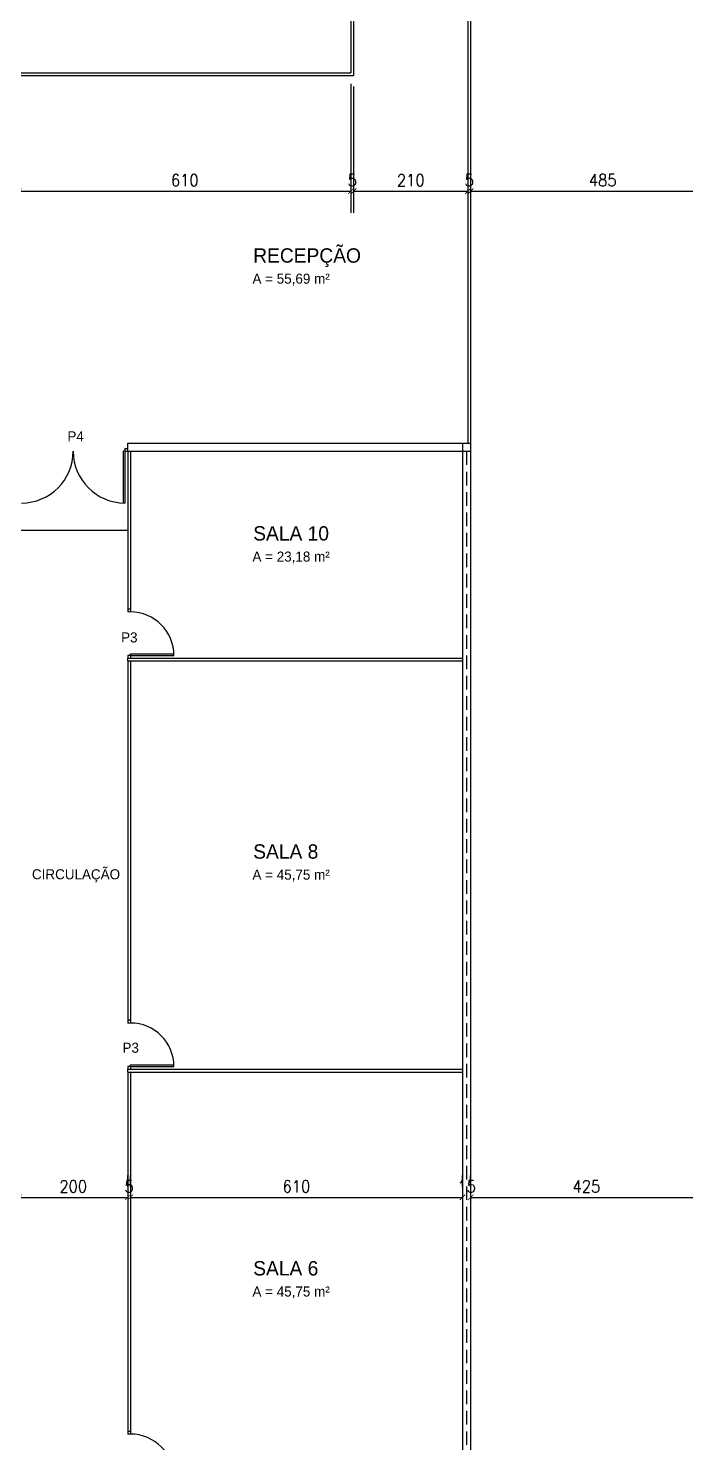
# Model space of a CAD drawing. Extents: x -81 to 244, y 231 to 317.
# Drawn here: x 162.33 to 174.41, y 254.01 to 279.99 of the extents above; entities that cross this region are included whole.
import ezdxf
from ezdxf.enums import TextEntityAlignment as Align

# ---------------------------------------------------------------- set-up
doc = ezdxf.new("R2010")
doc.units = 0
doc.header["$MEASUREMENT"] = 0
doc.header["$PDMODE"] = 3
doc.linetypes.add('HIDDEN', pattern=[0.375, 0.25, -0.125])
doc.layers.get('0').update_dxf_attribs({"linetype": 'CONTINUOUS'})
doc.layers.get('DEFPOINTS').update_dxf_attribs({"linetype": 'CONTINUOUS'})
for name, color, linetype in [('DIM', 1, 'CONTINUOUS'), ('ESQ', 10, 'CONTINUOUS'), ('PAR', 4, 'CONTINUOUS'), ('PBX', 7, 'CONTINUOUS'), ('TEXTO01', 3, 'CONTINUOUS')]:
    doc.layers.add(name, color=color, linetype=linetype)
doc.styles.add('ARQ', font='romans', dxfattribs={"width": 0.9})
doc.styles.add('STYLUS', font='stylu.ttf')
doc.dimstyles.get("Standard").update_dxf_attribs({"dimtxt": 0.5, "dimasz": 0.18, "dimexe": 0.18, "dimexo": 0.0625, "dimgap": 0.09, "dimtad": 0, "dimtoh": 1, "dimzin": 0, "dimdsep": 46, "dimtxsty": 'ARQ', "dimcen": 0.09, "dimadec": 0, "dimazin": 0, "dimtfac": 1, "dimtofl": 0, "dimtmove": 2, "dimatfit": 3, "dimfxl": 0, "dimtolj": 1, "dimarcsym": 0})

# ---------------------------------------------------------------- blocks, each defined once
blk = doc.blocks.new('_ARCHTICK')
at = {"color": 0, "linetype": 'ByBlock', "const_width": 0.15}
blk.add_lwpolyline([(-0.5, -0.5), (0.5, 0.5)], dxfattribs=at)
blk = doc.blocks.new('*D394')
at = {"layer": 'DEFPOINTS', "color": 0}
for p in [(162.159, 258.518), (164.159, 258.518), (164.159, 258.518)]:
    blk.add_point(p, dxfattribs=at)
at = {"layer": 'DIM', "color": 1, "lineweight": -2}
for p, q in [((164.159, 258.718), (164.159, 258.918)), ((162.159, 258.518), (164.159, 258.518))]:
    blk.add_line(p, q, dxfattribs=at)
at = {"layer": 'DIM', "color": 1, "lineweight": -2, "xscale": 0.1, "yscale": 0.1, "zscale": 0.1, "rotation": 180}
blk.add_blockref('_ARCHTICK', (162.159, 258.518), dxfattribs=at)
at = {"layer": 'DIM', "color": 1, "lineweight": -2, "xscale": 0.1, "yscale": 0.1, "zscale": 0.1}
blk.add_blockref('_ARCHTICK', (164.159, 258.518), dxfattribs=at)
at = {"layer": 'DIM', "color": 2, "insert": (163.159, 258.719), "char_height": 0.22, "attachment_point": 5, "style": 'ARQ'}
blk.add_mtext('\\A1;200', dxfattribs=at)
blk = doc.blocks.new('*D395')
at = {"layer": 'DEFPOINTS', "color": 0}
for p in [(164.159, 258.518), (164.209, 258.518), (164.209, 258.518)]:
    blk.add_point(p, dxfattribs=at)
at = {"layer": 'DIM', "color": 1, "lineweight": -2}
blk.add_line((164.209, 258.718), (164.209, 258.918), dxfattribs=at)
at = {"layer": 'DIM', "color": 2, "insert": (164.184, 258.719), "char_height": 0.22, "attachment_point": 5, "style": 'ARQ'}
blk.add_mtext('\\A1;5', dxfattribs=at)
blk = doc.blocks.new('*D396')
at = {"layer": 'DEFPOINTS', "color": 0}
for p in [(164.209, 258.518), (170.309, 258.518), (170.309, 258.518)]:
    blk.add_point(p, dxfattribs=at)
at = {"layer": 'DIM', "color": 1, "lineweight": -2}
for p, q in [((170.309, 258.718), (170.309, 258.918)), ((164.209, 258.518), (170.309, 258.518))]:
    blk.add_line(p, q, dxfattribs=at)
at = {"layer": 'DIM', "color": 1, "lineweight": -2, "xscale": 0.1, "yscale": 0.1, "zscale": 0.1, "rotation": 180}
blk.add_blockref('_ARCHTICK', (164.209, 258.518), dxfattribs=at)
at = {"layer": 'DIM', "color": 1, "lineweight": -2, "xscale": 0.1, "yscale": 0.1, "zscale": 0.1}
blk.add_blockref('_ARCHTICK', (170.309, 258.518), dxfattribs=at)
at = {"layer": 'DIM', "color": 2, "insert": (167.259, 258.719), "char_height": 0.22, "attachment_point": 5, "style": 'ARQ'}
blk.add_mtext('\\A1;610', dxfattribs=at)
blk = doc.blocks.new('*D407')
at = {"layer": 'DEFPOINTS', "color": 0}
for p in [(168.259, 279.17), (162.159, 277.501), (168.259, 276.998)]:
    blk.add_point(p, dxfattribs=at)
at = {"layer": 'DIM', "color": 1, "lineweight": -2}
for p, q in [((168.259, 278.97), (168.259, 276.598)), ((162.159, 276.998), (168.259, 276.998))]:
    blk.add_line(p, q, dxfattribs=at)
at = {"layer": 'DIM', "color": 1, "lineweight": -2, "xscale": 0.1, "yscale": 0.1, "zscale": 0.1, "rotation": 180}
blk.add_blockref('_ARCHTICK', (162.159, 276.998), dxfattribs=at)
at = {"layer": 'DIM', "color": 1, "lineweight": -2, "xscale": 0.1, "yscale": 0.1, "zscale": 0.1}
blk.add_blockref('_ARCHTICK', (168.259, 276.998), dxfattribs=at)
at = {"layer": 'DIM', "color": 2, "insert": (165.209, 277.199), "char_height": 0.22, "attachment_point": 5, "style": 'ARQ'}
blk.add_mtext('\\A1;610', dxfattribs=at)
blk = doc.blocks.new('*D408')
at = {"layer": 'DEFPOINTS', "color": 0}
for p in [(168.259, 279.17), (168.309, 279.12), (168.309, 276.998)]:
    blk.add_point(p, dxfattribs=at)
at = {"layer": 'DIM', "color": 1, "lineweight": -2}
blk.add_line((168.309, 278.92), (168.309, 276.598), dxfattribs=at)
at = {"layer": 'DIM', "color": 2, "insert": (168.284, 277.199), "char_height": 0.22, "attachment_point": 5, "style": 'ARQ'}
blk.add_mtext('\\A1;5', dxfattribs=at)
blk = doc.blocks.new('*D409')
at = {"layer": 'DEFPOINTS', "color": 0}
for p in [(168.309, 279.12), (170.409, 277.32), (170.409, 276.998)]:
    blk.add_point(p, dxfattribs=at)
at = {"layer": 'DIM', "color": 1, "lineweight": -2}
for p, q in [((168.309, 276.998), (170.409, 276.998)), ((170.409, 277.12), (170.409, 276.598))]:
    blk.add_line(p, q, dxfattribs=at)
at = {"layer": 'DIM', "color": 1, "lineweight": -2, "xscale": 0.1, "yscale": 0.1, "zscale": 0.1, "rotation": 180}
blk.add_blockref('_ARCHTICK', (168.309, 276.998), dxfattribs=at)
at = {"layer": 'DIM', "color": 1, "lineweight": -2, "xscale": 0.1, "yscale": 0.1, "zscale": 0.1}
blk.add_blockref('_ARCHTICK', (170.409, 276.998), dxfattribs=at)
at = {"layer": 'DIM', "color": 2, "insert": (169.359, 277.199), "char_height": 0.22, "attachment_point": 5, "style": 'ARQ'}
blk.add_mtext('\\A1;210', dxfattribs=at)
blk = doc.blocks.new('*D410')
at = {"layer": 'DEFPOINTS', "color": 0}
for p in [(170.409, 277.32), (170.459, 277.32), (170.459, 276.998)]:
    blk.add_point(p, dxfattribs=at)
at = {"layer": 'DIM', "color": 1, "lineweight": -2}
blk.add_line((170.459, 277.12), (170.459, 276.598), dxfattribs=at)
at = {"layer": 'DIM', "color": 2, "insert": (170.434, 277.199), "char_height": 0.22, "attachment_point": 5, "style": 'ARQ'}
blk.add_mtext('\\A1;5', dxfattribs=at)
blk = doc.blocks.new('*D411')
at = {"layer": 'DEFPOINTS', "color": 0}
for p in [(170.459, 277.32), (175.309, 276.998), (175.309, 276.934)]:
    blk.add_point(p, dxfattribs=at)
at = {"layer": 'DIM', "color": 1, "lineweight": -2}
for p, q in [((175.309, 277.134), (175.309, 277.398)), ((170.459, 276.998), (175.309, 276.998))]:
    blk.add_line(p, q, dxfattribs=at)
at = {"layer": 'DIM', "color": 1, "lineweight": -2, "xscale": 0.1, "yscale": 0.1, "zscale": 0.1, "rotation": 180}
blk.add_blockref('_ARCHTICK', (170.459, 276.998), dxfattribs=at)
at = {"layer": 'DIM', "color": 1, "lineweight": -2, "xscale": 0.1, "yscale": 0.1, "zscale": 0.1}
blk.add_blockref('_ARCHTICK', (175.309, 276.998), dxfattribs=at)
at = {"layer": 'DIM', "color": 2, "insert": (172.884, 277.199), "char_height": 0.22, "attachment_point": 5, "style": 'ARQ'}
blk.add_mtext('\\A1;485', dxfattribs=at)
blk = doc.blocks.new('*D486')
at = {"layer": 'DEFPOINTS', "color": 0}
for p in [(170.309, 258.518), (170.459, 258.518), (170.459, 258.518)]:
    blk.add_point(p, dxfattribs=at)
at = {"layer": 'DIM', "color": 1, "lineweight": -2}
blk.add_line((170.459, 258.718), (170.459, 258.918), dxfattribs=at)
at = {"layer": 'DIM', "color": 2, "insert": (170.384, 258.719), "char_height": 0.22, "attachment_point": 5, "style": 'ARQ'}
blk.add_mtext('\\A1;15', dxfattribs=at)

msp = doc.modelspace()

# ---------------------------------------------------------------- linework, layer by layer
at = {"layer": 'DIM'}
for p, q in [((164.079, 272.22), (164.079, 271.271)), ((164.109, 272.22), (164.079, 272.22)), ((164.109, 272.22), (164.109, 271.27))]:
    msp.add_line(p, q, dxfattribs=at)
at = {"layer": 'DIM', "color": 1}
msp.add_line((170.459, 258.518), (174.709, 258.518), dxfattribs=at)
at = {"layer": 'DIM'}
for centre, start, end in [((162.209, 272.22), 270, 0), ((164.109, 272.22), 180, 270)]:
    msp.add_arc(centre, 0.95, start, end, dxfattribs=at)
at = {"layer": 'ESQ'}
for p, q in [((164.109, 272.27), (164.159, 272.27)), ((164.109, 272.27), (164.109, 272.22)), ((164.109, 272.22), (164.159, 272.22)), ((162.159, 270.77), (164.159, 270.77)), ((164.159, 269.32), (164.159, 269.27)), ((164.209, 269.27), (164.159, 269.27)), ((164.209, 269.32), (164.209, 269.27)), ((164.209, 268.47), (164.159, 268.47)), ((164.159, 268.47), (164.159, 268.42)), ((164.209, 268.5), (165.008, 268.5)), ((164.209, 268.47), (164.209, 268.5)), ((164.209, 268.47), (164.209, 268.42)), ((164.209, 268.47), (165.009, 268.47)), ((164.159, 261.77), (164.159, 261.72)), ((164.209, 261.72), (164.159, 261.72)), ((164.209, 261.77), (164.209, 261.72)), ((164.209, 260.92), (164.159, 260.92)), ((164.159, 260.92), (164.159, 260.87)), ((164.209, 260.95), (165.008, 260.95)), ((164.209, 260.92), (164.209, 260.95)), ((164.209, 260.92), (164.209, 260.87)), ((164.209, 260.92), (165.009, 260.92)), ((164.159, 254.22), (164.159, 254.17)), ((164.209, 254.17), (164.159, 254.17)), ((164.209, 254.22), (164.209, 254.17))]:
    msp.add_line(p, q, dxfattribs=at)
for centre in [(164.209, 268.47), (164.209, 260.92), (164.209, 253.37)]:
    msp.add_arc(centre, 0.8, 0, 90, dxfattribs=at)
at = {"layer": 'PAR'}
for p, q in [((164.159, 272.22), (164.159, 272.37)), ((164.159, 272.37), (170.459, 272.37)), ((170.309, 272.37), (170.309, 238.97)), ((170.459, 272.37), (170.459, 238.82)), ((164.159, 272.22), (170.459, 272.22))]:
    msp.add_line(p, q, dxfattribs=at)
at = {"layer": 'PBX'}
for p, q in [((168.259, 282.22), (168.259, 279.17)), ((168.309, 282.22), (168.309, 279.12)), ((170.409, 282.27), (170.409, 272.37)), ((170.459, 282.27), (170.459, 272.37)), ((162.159, 279.17), (168.259, 279.17)), ((162.159, 279.12), (168.309, 279.12)), ((164.159, 272.22), (164.159, 269.32)), ((164.209, 272.22), (164.209, 269.32)), ((164.209, 269.32), (164.159, 269.32)), ((164.159, 268.42), (170.309, 268.42)), ((164.159, 268.37), (164.159, 268.42)), ((164.159, 268.37), (170.309, 268.37)), ((164.159, 268.37), (164.159, 261.77)), ((164.209, 268.37), (164.209, 261.77)), ((164.209, 261.77), (164.159, 261.77)), ((164.159, 260.87), (170.309, 260.87)), ((164.159, 260.82), (164.159, 260.87)), ((164.159, 260.82), (170.309, 260.82)), ((164.159, 260.82), (164.159, 254.22)), ((164.209, 260.82), (164.209, 254.22)), ((164.209, 254.22), (164.159, 254.22))]:
    msp.add_line(p, q, dxfattribs=at)
at = {"layer": 'PBX', "color": 2, "linetype": 'HIDDEN'}
msp.add_line((170.384, 272.22), (170.384, 238.97), dxfattribs=at)

# ---------------------------------------------------------------- block references
at = {"layer": 'DIM', "color": 1, "xscale": 0.1, "yscale": 0.1, "zscale": 0.1, "rotation": 180}
msp.add_blockref('_ARCHTICK', (170.459, 258.518), dxfattribs=at)

# ---------------------------------------------------------------- texts
at = {"layer": 'DIM', "color": 2, "insert": (172.584, 258.719), "char_height": 0.22, "attachment_point": 5, "style": 'ARQ'}
msp.add_mtext('\\A1;425', dxfattribs=at)
at = {"layer": 'TEXTO01', "ltscale": 0.25, "style": 'STYLUS'}
for s, height, p in [('RECEPÇÃO', 0.2637, (166.465, 275.949)), ('A = 55,69 m²', 0.18457, (166.451, 275.483)), ('P4', 0.1846, (163.052, 272.588)), ('SALA 10', 0.2637, (166.465, 270.845)), ('A = 23,18 m²', 0.18457, (166.451, 270.379)), ('P3', 0.1846, (164.038, 268.894)), ('SALA 8', 0.2637, (166.465, 265.002)), ('CIRCULAÇÃO', 0.1846, (162.401, 264.544)), ('A = 45,75 m²', 0.18457, (166.451, 264.537)), ('P3', 0.1846, (164.064, 261.358)), ('SALA 6', 0.2637, (166.465, 257.347)), ('A = 45,75 m²', 0.18457, (166.451, 256.881))]:
    msp.add_text(s, height=height, rotation=359.9833, dxfattribs=at).set_placement(p, align=Align.TOP_LEFT)

# ---------------------------------------------------------------- dimensions: what is measured, and where the dimension line sits
at = {"layer": 'DIM'}
for base, p1, p2, picture, middle in [((168.259, 276.998), (162.159, 277.501), (168.259, 279.17), '*D407', (165.209, 277.199)), ((168.309, 276.998), (168.259, 279.17), (168.309, 279.12), '*D408', (168.284, 277.199)), ((170.409, 276.998), (168.309, 279.12), (170.409, 277.32), '*D409', (169.359, 277.199)), ((170.459, 276.998), (170.409, 277.32), (170.459, 277.32), '*D410', (170.434, 277.199)), ((175.309, 276.998), (170.459, 277.32), (175.309, 276.934), '*D411', (172.884, 277.199)), ((164.159, 258.518), (162.159, 258.518), (164.159, 258.518), '*D394', (163.159, 258.719)), ((164.209, 258.518), (164.159, 258.518), (164.209, 258.518), '*D395', (164.184, 258.719)), ((170.309, 258.518), (164.209, 258.518), (170.309, 258.518), '*D396', (167.259, 258.719)), ((170.459, 258.518), (170.309, 258.518), (170.459, 258.518), '*D486', (170.384, 258.719))]:
    dim = msp.add_linear_dim(base=base, p1=p1, p2=p2, dimstyle='Standard', override={"dimtxt": 0.22, "dimasz": 0.1, "dimexe": 0.4, "dimexo": 0.2, "dimtad": 1, "dimtoh": 0, "dimdec": 0, "dimlfac": 100, "dimzin": 8, "dimblk1": 'ARCHTICK', "dimblk2": 'ARCHTICK', "dimsah": 1, "dimcen": 0.02, "dimse1": 1, "dimclrd": 1, "dimclre": 1, "dimclrt": 2, "dimtdec": 0, "dimtix": 1, "dimtmove": 0}, dxfattribs=at)
    dim.commit()
    dim.dimension.update_dxf_attribs({"geometry": picture, "text_midpoint": middle})

doc.saveas('drawing.dxf')
